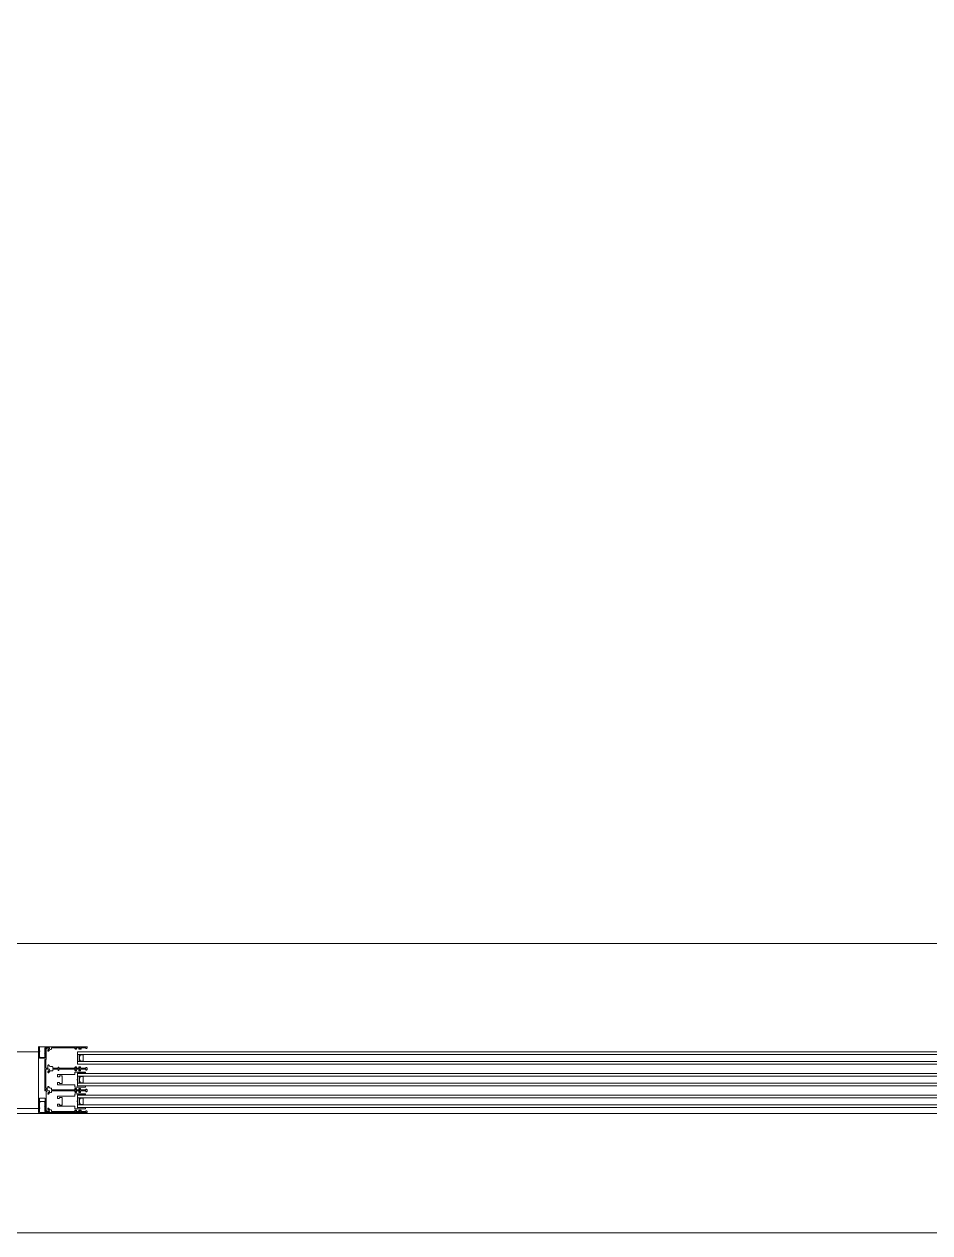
# Model space of a CAD drawing. Header units: centimetres. Extents: x 394264 to 551709, y 50011 to 59011.
# Drawn here: x 518188.3 to 518347.9, y 52318.4 to 52531.4 of the extents above; entities that cross this region are included whole.
import ezdxf
from ezdxf.enums import TextEntityAlignment as Align

# ---------------------------------------------------------------- set-up
doc = ezdxf.new("R2010")
doc.units = ezdxf.units.CM
doc.linetypes.add('DASHDOT', pattern=[25.4, 12.7, -6.35, 0, -6.35])
doc.layers.get('0').update_dxf_attribs({"lineweight": 9})
for name, color, linetype, lineweight in [('0-KRCN-MİMARİ-220526', 8, 'Continuous', 9), ('A_Aks', 30, 'DASHDOT', 9), ('A_Pencere Doğrama-Ex', 140, 'Continuous', 15), ('G_0.09', 254, 'Continuous', 9), ('M00_Mahal_No$0$MH_Alan', 51, 'Continuous', 9), ('PN_Aluminyum', 150, 'Continuous', 15)]:
    doc.layers.add(name, color=color, linetype=linetype, lineweight=lineweight)
doc.styles.add('M00_Mahal_No$0$Kalin01', font='swissk.ttf')
doc.styles.add('M00_Mahal_No$0$Normal', font='swiss.ttf')
doc.styles.add('MAHAL', font='swissc.ttf')

# ---------------------------------------------------------------- blocks, each defined once
blk = doc.blocks.new('1_etap')
at = {"color": 8}
for p, q in [((1033.33, 31.78), (1033.33, 29.72)), ((1033.4, 31.8), (1033.36, 31.8)), ((1033.51, 31.71), (1033.42, 31.8)), ((1033.51, 31.08), (1033.51, 31.69)), ((1033.51, 29.79), (1033.51, 30.96)), ((1033.53, 31.78), (1033.53, 31.12)), ((1033.53, 30.93), (1033.53, 30.05)), ((1033.54, 30.04), (1033.63, 29.88)), ((1041.91, 31.8), (1033.56, 31.8)), ((1033.65, 29.87), (1034.38, 29.87)), ((1034.4, 29.88), (1034.49, 30.04)), ((1034.49, 30.72), (1034.49, 31.6)), ((1034.49, 30.05), (1034.49, 30.53)), ((1034.51, 31.5), (1034.51, 30.68)), ((1034.51, 30.56), (1034.51, 29.79)), ((1034.52, 31.62), (1035.29, 31.62)), ((1034.61, 31.61), (1034.52, 31.52)), ((1034.87, 31.61), (1034.62, 31.61)), ((1034.67, 30.62), (1034.69, 30.67)), ((1034.69, 30.58), (1034.67, 30.62)), ((1034.69, 30.68), (1034.69, 31.44)), ((1034.69, 29.59), (1034.69, 30.57)), ((1034.72, 31.46), (1034.87, 31.46)), ((1034.89, 31.49), (1034.89, 31.59)), ((1035.01, 31.19), (1035.01, 31.08)), ((1035.06, 31.03), (1035.12, 31.03)), ((1035.31, 31.6), (1035.31, 31.51)), ((1035.46, 31.33), (1035.61, 31.33)), ((1035.63, 31.34), (1035.66, 31.38)), ((1035.67, 31.39), (1035.67, 31.6)), ((1035.69, 31.62), (1039.75, 31.62)), ((1039.78, 31.6), (1039.78, 31.43)), ((1039.83, 31.38), (1040, 31.38)), ((1039.9, 31.52), (1039.9, 31.6)), ((1039.92, 31.62), (1040.59, 31.62)), ((1040.02, 31.5), (1039.92, 31.5)), ((1040.05, 31.43), (1040.05, 31.47)), ((1040.47, 31.47), (1040.47, 31.43)), ((1040.59, 31.5), (1040.49, 31.5)), ((1040.52, 31.38), (1040.84, 31.38)), ((1040.62, 31.6), (1040.62, 31.52)), ((1040.74, 31.52), (1040.74, 31.6)), ((1040.76, 31.62), (1041.61, 31.62)), ((1040.86, 31.5), (1040.76, 31.5)), ((1040.89, 31.43), (1040.89, 31.47)), ((1041.61, 31.62), (1041.75, 31.49)), ((1041.82, 31.49), (1041.93, 31.6)), ((1041.93, 31.61), (1041.93, 31.78)), ((1033.33, 29.6), (1033.33, 26.93)), ((1033.34, 29.71), (1033.36, 29.67)), ((1033.36, 29.65), (1033.34, 29.61)), ((1034.49, 29.76), (1033.54, 29.76)), ((1034.49, 24.03), (1034.49, 29.54)), ((1034.49, 24.2), (1034.49, 29.43)), ((1034.52, 29.56), (1034.67, 29.56)), ((1034.59, 29.53), (1034.65, 29.53)), ((1034.67, 29.07), (1034.65, 29.03)), ((1034.65, 29.03), (1034.67, 28.99)), ((1034.67, 29.51), (1034.67, 29.08)), ((1034.67, 28.98), (1034.67, 28.01)), ((1034.67, 26.05), (1034.67, 27.78)), ((1034.7, 27.99), (1034.99, 27.99)), ((1034.7, 27.81), (1035.29, 27.81)), ((1035.02, 28.01), (1035.02, 28.53)), ((1035.07, 28.58), (1035.12, 28.58)), ((1035.32, 27.78), (1035.32, 27.69)), ((1035.47, 28.28), (1035.81, 28.28)), ((1035.83, 28.27), (1035.86, 28.24)), ((1035.87, 28.22), (1035.87, 28.01)), ((1035.87, 27.58), (1035.87, 27.78)), ((1035.89, 27.99), (1036.77, 27.99)), ((1035.89, 27.81), (1036.77, 27.81)), ((1036.79, 28.01), (1036.79, 28.16)), ((1036.79, 27.78), (1036.79, 27.64)), ((1036.82, 28.19), (1036.92, 28.19)), ((1036.94, 28.16), (1036.94, 28.01)), ((1036.94, 27.64), (1036.94, 27.78)), ((1036.97, 27.99), (1039.75, 27.99)), ((1036.97, 27.81), (1039.75, 27.81)), ((1039.78, 28.01), (1039.78, 28.18)), ((1039.78, 27.78), (1039.78, 27.62)), ((1039.83, 28.23), (1040, 28.23)), ((1039.9, 28.09), (1039.9, 28.01)), ((1039.9, 27.71), (1039.9, 27.78)), ((1040.02, 28.12), (1039.92, 28.12)), ((1039.92, 27.99), (1040.59, 27.99)), ((1039.92, 27.81), (1040.59, 27.81)), ((1040.05, 28.18), (1040.05, 28.14)), ((1040.47, 28.14), (1040.47, 28.19)), ((1040.59, 28.12), (1040.49, 28.12)), ((1040.52, 28.24), (1040.74, 28.24)), ((1040.62, 28.01), (1040.62, 28.09)), ((1040.62, 27.78), (1040.62, 27.71)), ((1040.74, 28.24), (1040.74, 28.02)), ((1040.74, 27.56), (1040.74, 27.78)), ((1040.76, 27.99), (1041.61, 27.99)), ((1040.76, 27.81), (1041.61, 27.81)), ((1041.61, 27.99), (1041.75, 28.13)), ((1041.75, 27.67), (1041.61, 27.81)), ((1041.82, 28.13), (1041.93, 28.02)), ((1041.93, 27.78), (1041.82, 27.67)), ((1041.93, 28), (1041.93, 27.8)), ((1033.33, 26.8), (1033.33, 25.2)), ((1033.34, 26.92), (1033.36, 26.88)), ((1033.36, 26.85), (1033.34, 26.81)), ((1034.65, 25.99), (1034.67, 26.03)), ((1034.67, 25.95), (1034.65, 25.99)), ((1034.67, 24.5), (1034.67, 25.94)), ((1035.02, 27.38), (1035.02, 27.27)), ((1035.07, 27.22), (1035.12, 27.22)), ((1035.47, 27.52), (1035.81, 27.52)), ((1035.83, 27.53), (1035.86, 27.56)), ((1036.68, 26.51), (1036.68, 26.81)), ((1037.03, 26.48), (1036.71, 26.48)), ((1036.75, 26.88), (1039.73, 26.88)), ((1036.82, 27.61), (1036.92, 27.61)), ((1037.04, 26.64), (1037.05, 26.51)), ((1037.55, 26.66), (1037.07, 26.66)), ((1037.55, 25.32), (1037.55, 26.66)), ((1039.73, 26.88), (1039.73, 27.26)), ((1039.78, 27.31), (1041.58, 27.31)), ((1039.83, 27.57), (1040, 27.57)), ((1040.02, 27.68), (1039.92, 27.68)), ((1040.05, 27.62), (1040.05, 27.66)), ((1040.17, 26.05), (1040.17, 25.94)), ((1040.21, 26.07), (1040.19, 26.07)), ((1040.19, 25.92), (1040.21, 25.92)), ((1040.23, 27.08), (1040.23, 26.09)), ((1040.23, 25.9), (1040.23, 24.91)), ((1041.6, 27.11), (1040.27, 27.11)), ((1040.47, 27.66), (1040.47, 27.61)), ((1040.59, 27.68), (1040.49, 27.68)), ((1040.52, 27.56), (1040.74, 27.56)), ((1041.63, 27.26), (1041.63, 27.14)), ((1033.33, 25.07), (1033.33, 23.4)), ((1033.34, 25.19), (1033.36, 25.15)), ((1033.36, 25.12), (1033.34, 25.08)), ((1034.52, 24.07), (1034.5, 24.15)), ((1034.85, 24.01), (1034.52, 24.01)), ((1034.64, 24.3), (1034.64, 24.24)), ((1034.65, 24.21), (1034.68, 24.11)), ((1034.86, 24.32), (1034.67, 24.32)), ((1034.67, 24.32), (1034.67, 24.32)), ((1034.69, 21.69), (1034.69, 23.8)), ((1034.99, 24.48), (1034.7, 24.48)), ((1034.85, 23.98), (1034.85, 24.01)), ((1034.97, 24.06), (1034.88, 24.3)), ((1035.02, 24.72), (1035.02, 24.5)), ((1035.02, 23.46), (1035.02, 23.56)), ((1035.12, 24.77), (1035.07, 24.77)), ((1035.29, 24), (1035.07, 24)), ((1035.32, 23.88), (1035.32, 23.97)), ((1035.61, 24.47), (1035.47, 24.47)), ((1035.61, 23.71), (1035.47, 23.71)), ((1035.66, 24.42), (1035.63, 24.46)), ((1035.66, 23.75), (1035.63, 23.71)), ((1035.67, 24.2), (1035.67, 24.41)), ((1035.67, 23.97), (1035.67, 23.77)), ((1039.75, 24.18), (1035.69, 24.18)), ((1039.76, 24), (1035.69, 24)), ((1036.68, 25.17), (1036.68, 25.48)), ((1036.71, 25.5), (1037.03, 25.5)), ((1039.73, 25.1), (1036.75, 25.1)), ((1037.05, 25.48), (1037.04, 25.35)), ((1037.07, 25.32), (1037.24, 25.32)), ((1037.25, 25.32), (1037.3, 25.29)), ((1037.3, 25.29), (1037.35, 25.32)), ((1037.36, 25.32), (1037.55, 25.32)), ((1039.73, 24.73), (1039.73, 25.1)), ((1039.73, 23.07), (1039.73, 23.45)), ((1041.58, 24.68), (1039.78, 24.68)), ((1039.78, 24.37), (1039.78, 24.2)), ((1039.78, 23.8), (1039.78, 23.97)), ((1039.78, 23.5), (1041.58, 23.5)), ((1040, 24.42), (1039.83, 24.42)), ((1040, 23.75), (1039.83, 23.75)), ((1039.9, 24.2), (1039.9, 24.28)), ((1039.9, 23.97), (1039.9, 23.9)), ((1039.92, 24.3), (1040.02, 24.3)), ((1040.59, 24.18), (1039.92, 24.18)), ((1040.6, 24), (1039.92, 24)), ((1039.92, 23.87), (1040.02, 23.87)), ((1040.05, 24.33), (1040.05, 24.37)), ((1040.05, 23.85), (1040.05, 23.8)), ((1040.27, 24.88), (1041.6, 24.88)), ((1040.47, 24.37), (1040.47, 24.33)), ((1040.47, 23.8), (1040.47, 23.85)), ((1040.49, 24.3), (1040.59, 24.3)), ((1040.49, 23.87), (1040.59, 23.87)), ((1040.74, 24.42), (1040.52, 24.42)), ((1040.74, 23.75), (1040.52, 23.75)), ((1040.62, 24.28), (1040.62, 24.2)), ((1040.62, 23.9), (1040.62, 23.97)), ((1040.74, 24.2), (1040.74, 24.42)), ((1040.74, 23.97), (1040.74, 23.75)), ((1041.61, 24.18), (1040.76, 24.18)), ((1041.61, 24), (1040.76, 24)), ((1041.61, 24.18), (1041.75, 24.31)), ((1041.75, 23.86), (1041.61, 24)), ((1041.63, 24.85), (1041.63, 24.73)), ((1041.63, 23.45), (1041.63, 23.32)), ((1041.82, 24.31), (1041.93, 24.2)), ((1041.93, 23.97), (1041.82, 23.86)), ((1041.93, 24.19), (1041.93, 23.99)), ((1033.33, 23.27), (1033.33, 20.21)), ((1033.34, 23.39), (1033.36, 23.35)), ((1033.36, 23.32), (1033.34, 23.28)), ((1033.51, 21.02), (1033.51, 22.71)), ((1033.53, 21.06), (1033.53, 21.94)), ((1033.54, 22.73), (1034.49, 22.73)), ((1033.54, 21.95), (1033.63, 22.1)), ((1033.65, 22.12), (1034.38, 22.12)), ((1034.4, 22.1), (1034.49, 21.95)), ((1034.49, 21.94), (1034.49, 21.46)), ((1034.51, 22.71), (1034.51, 21.42)), ((1034.51, 21.3), (1034.51, 20.48)), ((1034.67, 21.64), (1034.69, 21.68)), ((1034.69, 21.6), (1034.67, 21.64)), ((1034.69, 20.55), (1034.69, 21.58)), ((1035.12, 23.41), (1035.07, 23.41)), ((1036.68, 22.69), (1036.68, 23)), ((1036.68, 21.36), (1036.68, 21.66)), ((1037.03, 22.67), (1036.71, 22.67)), ((1036.71, 21.69), (1037.03, 21.69)), ((1036.75, 23.07), (1039.73, 23.07)), ((1037.04, 22.82), (1037.05, 22.7)), ((1037.05, 21.66), (1037.04, 21.53)), ((1037.55, 22.85), (1037.07, 22.85)), ((1037.07, 21.51), (1037.24, 21.51)), ((1037.25, 21.51), (1037.3, 21.48)), ((1037.3, 21.48), (1037.35, 21.51)), ((1037.36, 21.51), (1037.55, 21.51)), ((1037.55, 21.51), (1037.55, 22.85)), ((1040.17, 22.23), (1040.17, 22.12)), ((1040.21, 22.25), (1040.19, 22.25)), ((1040.19, 22.1), (1040.21, 22.1)), ((1040.23, 23.27), (1040.23, 22.27)), ((1040.23, 22.08), (1040.23, 21.09)), ((1041.6, 23.29), (1040.27, 23.29)), ((1033.36, 20.18), (1033.4, 20.18)), ((1033.42, 20.19), (1033.51, 20.27)), ((1033.51, 20.29), (1033.51, 20.9)), ((1033.53, 20.21), (1033.53, 20.86)), ((1041.91, 20.18), (1033.56, 20.18)), ((1034.49, 21.26), (1034.49, 20.39)), ((1034.52, 20.46), (1034.61, 20.38)), ((1034.52, 20.36), (1035.29, 20.36)), ((1034.62, 20.37), (1034.87, 20.37)), ((1034.87, 20.52), (1034.72, 20.52)), ((1034.89, 20.4), (1034.89, 20.5)), ((1035.01, 20.79), (1035.01, 20.9)), ((1035.06, 20.95), (1035.12, 20.95)), ((1035.31, 20.39), (1035.31, 20.48)), ((1035.46, 20.65), (1035.61, 20.65)), ((1035.63, 20.64), (1035.66, 20.61)), ((1035.67, 20.59), (1035.67, 20.39)), ((1035.69, 20.36), (1039.75, 20.36)), ((1039.73, 21.29), (1036.75, 21.29)), ((1039.73, 20.91), (1039.73, 21.29)), ((1041.58, 20.86), (1039.78, 20.86)), ((1039.78, 20.39), (1039.78, 20.56)), ((1039.83, 20.61), (1040, 20.61)), ((1039.9, 20.46), (1039.9, 20.39)), ((1040.02, 20.49), (1039.92, 20.49)), ((1039.92, 20.36), (1040.59, 20.36)), ((1040.05, 20.56), (1040.05, 20.51)), ((1040.27, 21.06), (1041.6, 21.06)), ((1040.47, 20.51), (1040.47, 20.56)), ((1040.59, 20.49), (1040.49, 20.49)), ((1040.52, 20.61), (1040.84, 20.61)), ((1040.62, 20.39), (1040.62, 20.46)), ((1040.74, 20.46), (1040.74, 20.39)), ((1040.86, 20.49), (1040.76, 20.49)), ((1040.76, 20.36), (1041.61, 20.36)), ((1040.89, 20.56), (1040.89, 20.51)), ((1041.61, 20.36), (1041.75, 20.5)), ((1041.63, 21.03), (1041.63, 20.91)), ((1041.82, 20.5), (1041.93, 20.39)), ((1041.93, 20.37), (1041.93, 20.21))]:
    blk.add_line(p, q, dxfattribs=at)
for points in [[(1040.23, 30.41), (1343.1, 30.41), (1343.1, 30.91), (1040.23, 30.91)], [(1040.23, 30.41), (1040.53, 30.41), (1040.53, 29.21), (1040.23, 29.21)], [(1040.73, 29.21), (1040.53, 29.51), (1040.53, 30.11), (1040.73, 30.41), (1041.23, 30.41), (1041.23, 29.21)], [(1040.75, 29.24), (1040.56, 29.52), (1040.56, 30.1), (1040.75, 30.38), (1041.2, 30.38), (1041.2, 29.24)], [(1040.23, 28.71), (1343.1, 28.71), (1343.1, 29.21), (1040.23, 29.21)], [(1040.23, 26.59), (1343.1, 26.59), (1343.1, 27.09), (1040.23, 27.09)], [(1040.23, 26.59), (1040.53, 26.59), (1040.53, 25.39), (1040.23, 25.39)], [(1040.73, 25.39), (1040.53, 25.69), (1040.53, 26.29), (1040.73, 26.59), (1041.23, 26.59), (1041.23, 25.39)], [(1040.75, 25.42), (1040.56, 25.7), (1040.56, 26.28), (1040.75, 26.56), (1041.2, 26.56), (1041.2, 25.42)], [(1040.23, 24.89), (1343.1, 24.89), (1343.1, 25.39), (1040.23, 25.39)], [(1040.23, 22.78), (1343.1, 22.78), (1343.1, 23.28), (1040.23, 23.28)], [(1040.23, 22.78), (1040.53, 22.78), (1040.53, 21.58), (1040.23, 21.58)], [(1040.23, 21.08), (1343.1, 21.08), (1343.1, 21.58), (1040.23, 21.58)], [(1040.73, 21.58), (1040.53, 21.88), (1040.53, 22.48), (1040.73, 22.78), (1041.23, 22.78), (1041.23, 21.58)], [(1040.75, 21.61), (1040.56, 21.89), (1040.56, 22.47), (1040.75, 22.75), (1041.2, 22.75), (1041.2, 21.61)]]:
    blk.add_lwpolyline(points, close=True, dxfattribs=at)
for centre, radius, start, end in [((1033.36, 31.78), 0.025, 90, 180), ((1033.4, 31.78), 0.025, 45, 90), ((1033.49, 31.69), 0.025, 0, 45), ((1033.54, 31.08), 0.025, 180, 247.3801), ((1033.54, 30.96), 0.025, 112.6199, 180), ((1033.56, 31.78), 0.025, 90, 180), ((1033.58, 31.12), 0.05, 180, 234.3147), ((1033.51, 31.02), 0.04, 292.6199, 67.3801), ((1033.58, 30.93), 0.05, 125.6853, 180), ((1033.56, 30.05), 0.025, 180, 210), ((1033.51, 31.02), 0.07, 305.6853, 54.3147), ((1033.65, 29.89), 0.025, 210, 270), ((1034.38, 29.89), 0.025, 270, 330), ((1034.51, 30.62), 0.07, 125.6853, 234.3147), ((1034.44, 30.72), 0.05, 305.6853, 0), ((1034.51, 30.62), 0.04, 112.6199, 247.3801), ((1034.44, 30.53), 0.05, 0, 54.3147), ((1034.52, 31.6), 0.025, 90, 180), ((1034.47, 30.05), 0.025, 330, 360), ((1034.49, 30.68), 0.025, 292.6199, 0), ((1034.49, 30.56), 0.025, 0, 67.3801), ((1034.54, 31.5), 0.025, 135, 180), ((1034.62, 31.59), 0.025, 90, 135), ((1034.72, 31.44), 0.025, 90, 180), ((1034.67, 30.68), 0.025, 331.9906, 360), ((1034.67, 30.57), 0.025, 0, 28.0094), ((1034.87, 31.59), 0.025, 0, 90), ((1034.87, 31.49), 0.025, 270, 0), ((1035.06, 31.19), 0.05, 158.4711, 180), ((1035.06, 31.08), 0.05, 180, 270), ((1035.46, 31.03), 0.48, 110.2755, 158.4711), ((1035.12, 31.08), 0.05, 270, 351.7868), ((1035.46, 31.03), 0.3, 90, 171.7868), ((1035.29, 31.6), 0.025, 360, 89.9922), ((1035.29, 31.51), 0.025, 290.2755, 360), ((1035.61, 31.36), 0.025, 270, 315), ((1035.64, 31.39), 0.025, 315, 0), ((1035.69, 31.6), 0.025, 90, 180), ((1039.75, 31.6), 0.025, 0, 90), ((1039.83, 31.43), 0.05, 180, 270), ((1039.92, 31.6), 0.025, 90, 180), ((1039.92, 31.52), 0.025, 180, 270), ((1040, 31.43), 0.05, 270, 360), ((1040.02, 31.47), 0.025, 0, 90), ((1040.49, 31.47), 0.025, 90, 180), ((1040.52, 31.43), 0.05, 180, 270), ((1040.59, 31.6), 0.025, 0, 90), ((1040.59, 31.52), 0.025, 270, 0), ((1040.76, 31.6), 0.025, 90, 180), ((1040.76, 31.52), 0.025, 180, 270), ((1040.84, 31.43), 0.05, 270, 0), ((1040.86, 31.47), 0.025, 0, 90), ((1041.78, 31.52), 0.05, 225, 315.971), ((1041.91, 31.78), 0.025, 0, 90), ((1041.91, 31.61), 0.025, 315.971, 360), ((1033.36, 29.72), 0.025, 180, 208), ((1033.36, 29.6), 0.025, 152, 180), ((1033.34, 29.66), 0.025, 332, 28), ((1033.54, 29.79), 0.025, 180, 270), ((1034.49, 29.79), 0.025, 270, 0), ((1034.52, 29.54), 0.025, 90, 180), ((1034.59, 29.43), 0.1, 90, 180), ((1034.65, 29.51), 0.025, 0, 90), ((1034.67, 29.59), 0.025, 270, 0), ((1034.65, 29.08), 0.025, 332, 0), ((1034.65, 28.98), 0.025, 0, 28), ((1034.7, 28.01), 0.025, 180, 270), ((1034.7, 27.78), 0.025, 89.9923, 180), ((1034.99, 28.01), 0.025, 270, 0), ((1035.07, 28.53), 0.05, 90, 180), ((1035.12, 28.53), 0.05, 8.2132, 90), ((1035.47, 28.58), 0.3, 188.2132, 270), ((1035.29, 27.78), 0.025, 360, 89.9923), ((1035.29, 27.69), 0.025, 290.2755, 360), ((1035.81, 28.25), 0.025, 45, 90), ((1035.84, 28.22), 0.025, 360, 45), ((1035.89, 28.01), 0.025, 180, 270), ((1035.89, 27.78), 0.025, 90, 180), ((1036.77, 28.01), 0.025, 270, 0), ((1036.77, 27.78), 0.025, 0, 90), ((1036.82, 28.16), 0.025, 90, 180), ((1036.92, 28.16), 0.025, 0, 90), ((1036.97, 28.01), 0.025, 180, 270), ((1036.97, 27.78), 0.025, 90, 180), ((1039.75, 28.01), 0.025, 270, 0), ((1039.75, 27.78), 0.025, 0, 90), ((1039.83, 28.18), 0.05, 90, 180), ((1039.92, 28.09), 0.025, 90, 180), ((1039.92, 28.01), 0.025, 180, 270), ((1039.92, 27.78), 0.025, 90, 180), ((1039.92, 27.71), 0.025, 180, 270), ((1040, 28.18), 0.05, 0, 90), ((1040.02, 28.14), 0.025, 270, 0), ((1040.52, 28.19), 0.05, 90, 180), ((1040.49, 28.14), 0.025, 180, 270), ((1040.59, 28.09), 0.025, 0, 90), ((1040.59, 28.01), 0.025, 270, 0), ((1040.59, 27.78), 0.025, 0, 90), ((1040.59, 27.71), 0.025, 270, 0), ((1040.76, 28.02), 0.025, 180, 269.9875), ((1040.76, 27.78), 0.025, 90, 180), ((1041.78, 28.09), 0.05, 44.029, 135), ((1041.91, 28), 0.025, 0, 44.029), ((1041.91, 27.8), 0.025, 315.971, 360), ((1033.36, 26.93), 0.025, 180, 208), ((1033.36, 26.8), 0.025, 152, 180), ((1033.34, 26.86), 0.025, 332, 28), ((1034.65, 26.05), 0.025, 332, 360), ((1034.65, 25.94), 0.025, 0, 28), ((1035.47, 27.22), 0.48, 110.2755, 158.4711), ((1035.07, 27.38), 0.05, 158.4711, 180), ((1035.07, 27.27), 0.05, 180, 270), ((1035.12, 27.27), 0.05, 270, 351.7868), ((1035.47, 27.22), 0.3, 90, 171.7868), ((1035.81, 27.54), 0.025, 270, 315), ((1035.84, 27.58), 0.025, 315, 0), ((1036.75, 26.81), 0.07, 90, 180), ((1036.71, 26.51), 0.025, 180, 270), ((1036.82, 27.64), 0.025, 180, 270), ((1036.92, 27.64), 0.025, 270, 0), ((1037.03, 26.51), 0.025, 270, 3), ((1037.07, 26.64), 0.025, 90, 183), ((1039.78, 27.26), 0.05, 90, 180), ((1039.83, 27.62), 0.05, 180, 270), ((1040, 27.62), 0.05, 270, 0), ((1040.02, 27.66), 0.025, 0, 90), ((1040.19, 26.05), 0.02, 90, 180), ((1040.19, 25.94), 0.02, 180, 270), ((1040.21, 26.09), 0.02, 270, 0), ((1040.21, 25.9), 0.02, 0, 90), ((1040.25, 27.1), 0.0195, 37.9912, 217.9912), ((1040.21, 27.08), 0.02, 0, 25.646), ((1040.27, 27.13), 0.02, 230.3363, 270), ((1040.49, 27.66), 0.025, 90, 180), ((1040.52, 27.61), 0.05, 180, 270), ((1041.58, 27.26), 0.05, 0.0013, 89.9993), ((1041.6, 27.14), 0.03, 270, 0), ((1041.78, 27.71), 0.05, 225, 315.971), ((1033.36, 25.2), 0.025, 180, 208), ((1033.36, 25.07), 0.025, 152, 180), ((1033.34, 25.14), 0.025, 332, 28), ((1034.69, 24.2), 0.2, 180, 196.2382), ((1034.52, 24.03), 0.025, 180, 270), ((1034.6, 24.09), 0.0788, 196.2382, 16.2382), ((1034.67, 24.3), 0.025, 90.0323, 180.0323), ((1034.74, 24.24), 0.1, 180.0323, 196.2382), ((1034.7, 24.5), 0.025, 180, 270), ((1034.72, 23.8), 0.025, 94.9171, 180), ((1034.7, 23.98), 0.15, 274.9171, 360), ((1034.86, 24.3), 0.025, 20.0323, 90.0323), ((1035.07, 24.1), 0.1, 200.0323, 270.0323), ((1034.99, 24.5), 0.025, 270, 0), ((1035.07, 24.72), 0.05, 90, 180), ((1035.47, 23.41), 0.48, 110.3078, 158.5034), ((1035.07, 23.56), 0.05, 158.5034, 180.0323), ((1035.07, 23.46), 0.05, 180.0323, 270.0323), ((1035.12, 24.72), 0.05, 8.2132, 90), ((1035.12, 23.46), 0.05, 270.0323, 351.8191), ((1035.47, 24.77), 0.3, 188.2132, 270), ((1035.47, 23.41), 0.3, 150.4135, 171.8191), ((1035.47, 23.41), 0.3, 90, 150.3036), ((1035.29, 23.97), 0.025, 0.0323, 90.0323), ((1035.29, 23.88), 0.025, 290.3078, 0.0323), ((1035.61, 24.44), 0.025, 45, 90), ((1035.61, 23.73), 0.025, 270, 315), ((1035.64, 24.41), 0.025, 0, 45), ((1035.64, 23.77), 0.025, 315, 360), ((1035.69, 24.2), 0.025, 180, 270), ((1035.69, 23.97), 0.025, 90, 180), ((1036.71, 25.48), 0.025, 90, 180), ((1036.75, 25.17), 0.07, 180, 270), ((1037.03, 25.48), 0.025, 357, 90), ((1037.07, 25.35), 0.025, 177, 270), ((1037.24, 25.3), 0.025, 61, 90), ((1037.36, 25.3), 0.025, 90, 119), ((1039.78, 24.73), 0.05, 180, 270), ((1039.78, 23.45), 0.05, 90, 180), ((1039.75, 24.2), 0.025, 270, 0), ((1039.75, 23.97), 0.025, 0, 86.2469), ((1039.83, 24.37), 0.05, 90, 180), ((1039.83, 23.8), 0.05, 180, 270), ((1039.92, 24.28), 0.025, 90, 180), ((1039.92, 24.2), 0.025, 180, 270), ((1039.92, 23.97), 0.025, 93.7531, 180), ((1039.92, 23.9), 0.025, 180, 270), ((1040, 24.37), 0.05, 0, 90), ((1040, 23.8), 0.05, 270, 0), ((1040.02, 24.33), 0.025, 270, 0), ((1040.02, 23.85), 0.025, 0, 90), ((1040.21, 24.91), 0.02, 334.354, 0), ((1040.25, 24.89), 0.0195, 142.0088, 322.0088), ((1040.27, 24.86), 0.02, 90, 129.6637), ((1040.52, 24.37), 0.05, 90, 180), ((1040.49, 24.33), 0.025, 180, 270), ((1040.49, 23.85), 0.025, 90, 180), ((1040.52, 23.8), 0.05, 180, 270), ((1040.59, 24.28), 0.025, 0, 90), ((1040.59, 24.2), 0.025, 270, 360), ((1040.59, 23.9), 0.025, 270, 0), ((1040.59, 23.97), 0.025, 0, 86.2469), ((1040.76, 24.2), 0.025, 180, 270), ((1040.76, 23.97), 0.025, 93.7532, 180), ((1041.58, 24.73), 0.05, 270, 0), ((1041.58, 23.45), 0.05, 0.0013, 89.9993), ((1041.6, 24.85), 0.03, 0, 90), ((1041.78, 24.28), 0.05, 44.029, 135), ((1041.78, 23.89), 0.05, 225, 315.971), ((1041.91, 24.19), 0.025, 0, 44.029), ((1041.91, 23.99), 0.025, 315.9709, 359.9999), ((1033.36, 23.4), 0.025, 180, 208), ((1033.36, 23.27), 0.025, 152, 180), ((1033.34, 23.33), 0.025, 332, 28), ((1033.54, 22.71), 0.025, 90, 180), ((1033.56, 21.94), 0.025, 150, 180), ((1033.65, 22.09), 0.025, 90, 150), ((1034.38, 22.09), 0.025, 30, 90), ((1034.51, 21.36), 0.07, 125.6853, 234.3147), ((1034.44, 21.46), 0.05, 305.6853, 360), ((1034.51, 21.36), 0.04, 112.6199, 247.3801), ((1034.44, 21.26), 0.05, 0, 54.3147), ((1034.49, 22.71), 0.025, 0, 90), ((1034.47, 21.94), 0.025, 0, 30), ((1034.49, 21.42), 0.025, 292.6199, 360), ((1034.49, 21.3), 0.025, 0, 67.3801), ((1034.67, 21.69), 0.025, 331.9906, 360), ((1034.67, 21.58), 0.025, 0, 28.0094), ((1036.75, 23), 0.07, 90, 180), ((1036.71, 22.69), 0.025, 180, 270), ((1036.71, 21.66), 0.025, 90, 180), ((1036.75, 21.36), 0.07, 180, 270), ((1037.03, 22.69), 0.025, 270, 3), ((1037.03, 21.66), 0.025, 357, 90), ((1037.07, 22.82), 0.025, 90, 183), ((1037.07, 21.53), 0.025, 177, 270), ((1037.24, 21.48), 0.025, 61, 90), ((1037.36, 21.48), 0.025, 90, 119), ((1040.19, 22.23), 0.02, 90, 180), ((1040.19, 22.12), 0.02, 180, 270), ((1040.21, 22.27), 0.02, 270, 0), ((1040.21, 22.08), 0.02, 0, 90), ((1040.25, 23.29), 0.0195, 37.9912, 217.9912), ((1040.21, 23.27), 0.02, 0, 25.646), ((1040.27, 23.31), 0.02, 230.3363, 270), ((1041.6, 23.32), 0.03, 270, 0), ((1033.36, 20.21), 0.025, 180, 270), ((1033.4, 20.21), 0.025, 270, 315), ((1033.54, 21.02), 0.025, 180, 247.3801), ((1033.54, 20.9), 0.025, 112.6199, 180), ((1033.49, 20.29), 0.025, 315, 360), ((1033.58, 21.06), 0.05, 180, 234.3147), ((1033.51, 20.96), 0.04, 292.6199, 67.3801), ((1033.58, 20.86), 0.05, 125.6853, 180), ((1033.56, 20.21), 0.025, 180, 270), ((1033.51, 20.96), 0.07, 305.6853, 54.3147), ((1034.52, 20.39), 0.025, 180, 270), ((1034.54, 20.48), 0.025, 180, 225), ((1034.62, 20.4), 0.025, 225, 270), ((1034.72, 20.55), 0.025, 180, 270), ((1034.87, 20.5), 0.025, 0, 90), ((1034.87, 20.4), 0.025, 270, 0), ((1035.06, 20.9), 0.05, 90, 180), ((1035.06, 20.79), 0.05, 180, 201.5289), ((1035.46, 20.95), 0.48, 201.5289, 249.7245), ((1035.12, 20.9), 0.05, 8.2132, 90), ((1035.46, 20.95), 0.3, 188.2132, 270), ((1035.29, 20.39), 0.025, 270.0078, 0), ((1035.29, 20.48), 0.025, 0, 69.7245), ((1035.61, 20.63), 0.025, 45, 90), ((1035.64, 20.59), 0.025, 360, 45), ((1035.69, 20.39), 0.025, 180, 270), ((1039.78, 20.91), 0.05, 180, 270), ((1039.75, 20.39), 0.025, 270, 0), ((1039.83, 20.56), 0.05, 90, 180), ((1039.92, 20.46), 0.025, 90, 180), ((1039.92, 20.39), 0.025, 180, 270), ((1040, 20.56), 0.05, 0, 90), ((1040.02, 20.51), 0.025, 270, 0), ((1040.21, 21.09), 0.02, 334.354, 0), ((1040.25, 21.07), 0.0195, 142.0088, 322.0088), ((1040.27, 21.04), 0.02, 90, 129.6637), ((1040.52, 20.56), 0.05, 90, 180), ((1040.49, 20.51), 0.025, 180, 270), ((1040.59, 20.46), 0.025, 0, 90), ((1040.59, 20.39), 0.025, 270, 360), ((1040.76, 20.46), 0.025, 90, 180), ((1040.76, 20.39), 0.025, 180, 270), ((1040.84, 20.56), 0.05, 0, 90), ((1040.86, 20.51), 0.025, 270, 360), ((1041.58, 20.91), 0.05, 270, 0), ((1041.6, 21.03), 0.03, 0, 90), ((1041.78, 20.46), 0.05, 44.029, 135), ((1041.91, 20.21), 0.025, 270, 0), ((1041.91, 20.37), 0.025, 0, 44.029)]:
    blk.add_arc(centre, radius, start, end, dxfattribs=at)
at = {"layer": 'A_Aks', "color": 8, "ltscale": 100}
blk.add_line((0, 50), (1911.91, 50), dxfattribs=at)
blk.add_line((0, 50), (1911.91, 50), dxfattribs=at)
at = {"layer": 'G_0.09', "color": 8}
blk.add_line((1349.43, -1), (390.54, -1), dxfattribs=at)
at = {"layer": 'PN_Aluminyum', "color": 8}
blk.add_lwpolyline([(1028.33, 20.91), (1033.33, 20.91), (1033.33, 30.91), (1028.33, 30.91)], close=True, dxfattribs=at)
at = {"color": 8, "linetype": 'ByBlock', "lineweight": -2}
for tag, height, style, p in [('MAHALNO', 15.68, 'M00_Mahal_No$0$Kalin01', (-1403.52, 5183, -22.72)), ('MAHALADI', 25.09, 'M00_Mahal_No$0$Normal', (-1403.52, 5151.64, -22.72)), ('MAHALNO', 9.8, 'M00_Mahal_No$0$Kalin01', (-1049.84, 5038.22)), ('MAHALADI', 15.68, 'M00_Mahal_No$0$Normal', (-1049.84, 5018.62)), ('MAHALNO', 19.6, 'M00_Mahal_No$0$Kalin01', (585.19, 4515.87)), ('MAHALADI', 31.36, 'M00_Mahal_No$0$Normal', (585.19, 4476.67)), ('MAHALNO', 19.6, 'M00_Mahal_No$0$Kalin01', (543.65, 3917.94)), ('MAHALADI', 31.36, 'M00_Mahal_No$0$Normal', (543.65, 3878.74)), ('MAHALNO', 19.6, 'M00_Mahal_No$0$Kalin01', (175.42, 3438.17)), ('MAHALADI', 31.36, 'M00_Mahal_No$0$Normal', (175.42, 3398.97)), ('MAHALNO', 15.68, 'M00_Mahal_No$0$Kalin01', (662.5, 3278.68)), ('MAHALADI', 25.09, 'M00_Mahal_No$0$Normal', (662.5, 3247.32)), ('MAHALNO', 9.8, 'M00_Mahal_No$0$Kalin01', (928.42, 2524.93)), ('MAHALADI', 15.68, 'M00_Mahal_No$0$Normal', (928.42, 2505.33)), ('MAHALNO', 19.6, 'M00_Mahal_No$0$Kalin01', (683.01, 1295.87)), ('MAHALADI', 31.36, 'M00_Mahal_No$0$Normal', (683.01, 1256.67))]:
    blk.add_attdef(tag, text='', height=height, dxfattribs=dict(at, style=style)).set_placement(p, align=Align.MIDDLE_CENTER)
at = {"layer": 'A_Pencere Doğrama-Ex', "color": 8, "style": 'MAHAL'}
for p in [(163.41, 4608.46), (585.7, 4362.45), (584.07, 3781.1), (404.74, 3207.04), (477.62, 2356.77), (647.13, 1093.28), (160.83, 91.11)]:
    blk.add_attdef('KOT', p, '', height=10, dxfattribs=at)
at = {"layer": 'M00_Mahal_No$0$MH_Alan', "color": 8, "style": 'M00_Mahal_No$0$Normal'}
for height, p in [(25.09, (-1403.52, 5114.01, -22.72)), (15.68, (-1049.84, 4995.1)), (31.36, (585.19, 4429.63)), (31.36, (543.65, 3831.7)), (31.36, (175.42, 3351.93)), (25.09, (662.5, 3209.69)), (15.68, (928.42, 2481.81)), (31.36, (683.01, 1209.63))]:
    blk.add_attdef('ALAN', text='', height=height, dxfattribs=at).set_placement(p, align=Align.MIDDLE_CENTER)
blk = doc.blocks.new('A$C9e52caec')
at = {"color": 8}
blk.add_blockref('1_etap', (12530, 57), dxfattribs=at)
at = {"color": 8, "ltscale": 10}
blk.add_lwpolyline([(12564.5, 4737), (13970, 4737), (13970, 77), (12564.5, 77)], close=True, dxfattribs=at)

msp = doc.modelspace()

# ---------------------------------------------------------------- block references
at = {"layer": '0-KRCN-MİMARİ-220526', "rotation": 359.999999999997}
msp.add_blockref('A$C9e52caec', (504627.51, 52262.37, 74), dxfattribs=at)

doc.saveas('drawing.dxf')
